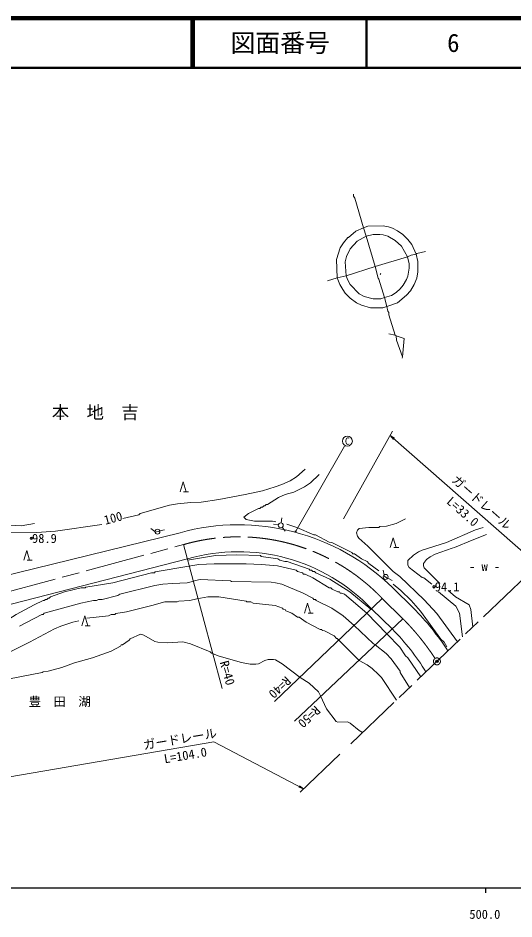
# Model space of a CAD drawing. Units: millimetres, scale not verified. Extents: x 40000 to 680000, y 20000 to 380000.
# Drawn here: x 473821 to 573720, y 198715 to 380000 of the extents above; entities that cross this region are included whole.
import ezdxf
from ezdxf.enums import TextEntityAlignment as Align

# ---------------------------------------------------------------- set-up
doc = ezdxf.new("R2010")
doc.units = ezdxf.units.MM
doc.header["$LTSCALE"] = 1000
doc.header["$PDMODE"] = 32
doc.header["$PDSIZE"] = 500
doc.linetypes.add('CHAIN', pattern=[18.5, 12, -1.5, 3.5, -1.5])
for name, color, linetype, lineweight in [('M-BGD', 7, 'Continuous', 13), ('M-BMK', 2, 'CHAIN', 13), ('M-STR-HTXT', 7, 'Continuous', 13), ('M-TTL', 2, 'Continuous', 140), ('M-TTL-BAND', 7, 'Continuous', 25), ('M-TTL-LINE', 7, 'Continuous', 50)]:
    doc.layers.add(name, color=color, linetype=linetype, lineweight=lineweight)
for name, color, linetype in [('M-BMK-HTXT', 7, 'Continuous'), ('M-OTRS', 6, 'Continuous'), ('M-TTL-TXT', 7, 'Continuous')]:
    doc.layers.add(name, color=color, linetype=linetype)
doc.styles.add('ＭＳ ゴシック', font='')
doc.styles.get('ＭＳ ゴシック').set_extended_font_data('MS Gothic')

# ---------------------------------------------------------------- blocks, each defined once
blk = doc.blocks.new('針葉樹林')
at = {"color": 7, "linetype": 'Continuous', "lineweight": 13}
for p, q in [((-0.6, 0), (0, 2)), ((0, 2), (0.6, 0)), ((0.1, 0), (1.1, 0))]:
    blk.add_line(p, q, dxfattribs=at)
blk = doc.blocks.new('カーブミラー')
at = {"color": 7, "linetype": 'Continuous', "lineweight": 13}
blk.add_circle((0, 0), 1, dxfattribs=at)
at = {"color": 7, "style": 'ＭＳ ゴシック'}
blk.add_text('C', height=1.47, dxfattribs=at).set_placement((0, 0), align=Align.MIDDLE_CENTER)
blk = doc.blocks.new('電話柱1')
at = {"color": 7, "linetype": 'Continuous', "lineweight": 13}
for p, q in [((-1.203, 0.848), (-0.496, 0.14)), ((-0.516, 0.002), (0.484, 0.002)), ((1.475, 0.164), (0.478, 0.078))]:
    blk.add_line(p, q, dxfattribs=at)
blk.add_circle((-0.016, 0.002), 0.5, dxfattribs=at)
blk = doc.blocks.new('電力柱1')
at = {"color": 7, "linetype": 'Continuous', "lineweight": 13}
for p, q in [((-0.49, 0.061), (-1.483, 0.18)), ((0.4, 0.311), (1.186, 0.93)), ((0.316, -0.391), (0.934, -1.176))]:
    blk.add_line(p, q, dxfattribs=at)
blk.add_circle((0.007, 0.002), 0.5, dxfattribs=at)
blk = doc.blocks.new('open_arrow')
at = {"color": 0, "linetype": 'Continuous', "lineweight": -2}
blk.add_lwpolyline([(7.5, 1.25), (0, 0), (7.5, -1.25)], dxfattribs=at)

msp = doc.modelspace()

# ---------------------------------------------------------------- linework, layer by layer
at = {"layer": 'M-BGD'}
for p, q in [((543375, 337792), (543967, 336099)), ((543967, 336099), (545745, 330003)), ((552265, 331950), (545745, 330003)), ((545745, 330003), (539903, 328140)), ((539903, 328140), (538125, 327717)), ((546931, 328563), (546761, 328394)), ((538125, 327717), (536178, 327124)), ((547608, 323737), (548116, 321959)), ((548539, 316456), (549809, 316202)), ((549809, 316202), (549979, 316033)), ((551249, 311799), (551164, 311545)), ((534485, 288177), (532707, 286484)), ((527965, 278187), (529997, 277509)), ((468893, 267184), (506466, 276446)), ((470350, 261538), (507969, 271156)), ((553445, 261268), (549284, 265344)), ((560477, 264809), (560901, 264386)), ((547185, 263201), (551333, 259137)), ((549222, 257006), (545048, 261094)), ((544052, 260237), (548116, 256089)), ((538464, 254819), (542528, 250755)), ((512556, 252448), (512810, 252194)), ((560901, 253125), (560898, 253127))]:
    msp.add_line(p, q, dxfattribs=at)
at = {"layer": 'M-BGD', "linetype": 'CHAIN'}
msp.add_line((576279, 267811), (540114, 233285), dxfattribs=at)
at = {"layer": 'M-BGD'}
for points in [[(541427, 344565), (541427, 344142), (541681, 343719), (543375, 337792)], [(543375, 337792), (541851, 337115), (540411, 335845), (540242, 335845), (539395, 334744), (538718, 333728), (537956, 331442), (538125, 327717)], [(543375, 337792), (544306, 338131), (547354, 338215), (548455, 337961), (549217, 337707), (550233, 337199), (551333, 336437), (552349, 335421), (553111, 334405), (554043, 332458)], [(543967, 336099), (542105, 335083), (540750, 333559), (539988, 332035), (539734, 330934), (539903, 328140)], [(543967, 336099), (545322, 336437), (546677, 336437), (547354, 336353), (548285, 336099), (549809, 335252), (551079, 334067), (552265, 331950)], [(552265, 331950), (552603, 330511), (552603, 329664), (552349, 328055), (552095, 327378), (551418, 326277), (550825, 325515), (549979, 324753), (549047, 324161), (547608, 323737)], [(554043, 332458), (554381, 331019), (554381, 328902), (554127, 327632), (553619, 326362), (552857, 325092), (552095, 324245), (550233, 322721), (548116, 321959)], [(554043, 332458), (553027, 332289), (552265, 331950)], [(555905, 333051), (554127, 332627), (554043, 332458)], [(545745, 330003), (546338, 327632), (546507, 327463), (547608, 323737)], [(539903, 328140), (540157, 327378), (540750, 326362), (542528, 324499), (543544, 323991), (545322, 323483), (546931, 323483), (547608, 323737)], [(538125, 327717), (538633, 326362), (539226, 325346), (539734, 324669), (540750, 323653), (542020, 322721), (543036, 322213), (544814, 321705), (547269, 321705), (548116, 321959)], [(548116, 321959), (548285, 321028), (548539, 320774), (548539, 320266), (549809, 316202)], [(549979, 316033), (551587, 315525), (551249, 311799)], [(549979, 316033), (550063, 315186), (551249, 311799)], [(531691, 289193), (529913, 287669), (528643, 286907), (526949, 286145), (525595, 285637), (523055, 284875), (519583, 284113), (514249, 283097), (510693, 282589), (508661, 282505), (505952, 282251), (504343, 281997), (498417, 280303), (498163, 280049), (494945, 279287)], [(532707, 286484), (531521, 285637), (529405, 284621), (527627, 284113), (526272, 283521), (524071, 282081), (523817, 282081), (523563, 281827), (523309, 281827), (523055, 281573), (522801, 281573), (522547, 281319), (522293, 281319), (520261, 280303), (519329, 279541), (519753, 279118), (521446, 278779), (525087, 278779), (525764, 278610)], [(551841, 279203), (549979, 278271), (548031, 277763), (546677, 277679), (546507, 277509), (544475, 277509), (542528, 277255), (542189, 276917), (542020, 276409), (542189, 275731), (542443, 275308), (544306, 273699), (549386, 268619), (550741, 267603), (555651, 262947), (558191, 260153), (562316, 254481)], [(477165, 278271), (474456, 277848), (470815, 278017), (469969, 278271), (468953, 278187), (468529, 277594), (468529, 277171), (469545, 274123), (469376, 272853), (469037, 272260), (467683, 271413)], [(490712, 278102), (481399, 276747), (477589, 276493), (471323, 276578), (470985, 276239), (470900, 275985), (471577, 273107), (471577, 271583), (471408, 271159), (470815, 270651), (470307, 270397), (468021, 269974)], [(529997, 277509), (533384, 275985), (533723, 275985), (536517, 274546)], [(567505, 277509), (565981, 277001), (560139, 274461), (555228, 272937), (554466, 272599), (553450, 271921), (552349, 270821), (552349, 269889), (552603, 269466), (555228, 267434), (555567, 267349), (557175, 266079)], [(568182, 276070), (565303, 274969), (561747, 273445), (561239, 273361), (557853, 272091), (556837, 271583), (556075, 271075), (555482, 270228), (555482, 269805), (555651, 269381), (558784, 266249)], [(536517, 274546), (537025, 274461), (541089, 272429), (541258, 272175), (541597, 272175), (543036, 271159), (544137, 270651), (544475, 270228), (546482, 268775)], [(507984, 270905), (513572, 271837), (517890, 272006), (522631, 271837), (522801, 271667), (526187, 271159), (526526, 270905), (527542, 270651), (528050, 270651), (532453, 269127), (532622, 268873), (532961, 268873), (533215, 268619), (533553, 268619), (533807, 268365), (536601, 267095), (540665, 264555), (544899, 261084)], [(508238, 269720), (510270, 270059), (513318, 270143), (519753, 270143), (522885, 270059), (526103, 269805), (529828, 268873), (530082, 268619), (531098, 268365), (531352, 268111), (531691, 268111), (533215, 267349), (536517, 265317), (536855, 265317), (537109, 265063), (538210, 264555), (538549, 264555), (538718, 264301), (538972, 264301), (539565, 264047), (544052, 260237)], [(508238, 269720), (501465, 268535), (501295, 268365), (500703, 268365), (492913, 266333), (487495, 265487), (487325, 265317), (486563, 265317), (483177, 264555), (480383, 263539), (480129, 263285), (479875, 263285), (479621, 263031), (479367, 263031), (479113, 262777), (478859, 262777), (477081, 261931), (473440, 259983), (469884, 257782), (469461, 257697)], [(509000, 266587), (507899, 266333), (504936, 266249), (502989, 266079), (501380, 265825), (494353, 264047), (493929, 263793), (490797, 263031), (490035, 263031), (489611, 262777), (489019, 262777), (486479, 262269), (479113, 260237), (478859, 259983), (478605, 259983), (474117, 257613)], [(509000, 266587), (509593, 266841), (510524, 267011), (516620, 266757), (516789, 266587), (524833, 266503), (525679, 266333)], [(525679, 266333), (526949, 266079), (531267, 264301), (533215, 263285), (533384, 263031), (533723, 263031), (533892, 262777), (537025, 261253), (539311, 259729), (541512, 257782)], [(549411, 266094), (550910, 264809), (553027, 262777), (554889, 260661), (558445, 255750)], [(509847, 263116), (508407, 262777), (506206, 262693), (505867, 262523), (503412, 262523), (500787, 261761), (495707, 260491), (493506, 260153), (493337, 259983), (492575, 259983), (492067, 259729), (487664, 259221)], [(509847, 263116), (512048, 263539), (514249, 263539), (519753, 262693), (519922, 262523), (520684, 262523), (521192, 262269), (525595, 261761), (527119, 261253), (527203, 261084), (527627, 260999), (527796, 260745), (528981, 260237), (530082, 259475), (530421, 259475), (531860, 258459), (534654, 256935), (534993, 256935), (535077, 256766), (535585, 256681), (537533, 255665), (537956, 255157), (538125, 255157), (538464, 254819)], [(558530, 264555), (562001, 261677), (562763, 260237), (563378, 255495)], [(560901, 264386), (561917, 263539), (564711, 261931), (565049, 260999), (565406, 257431)], [(486055, 258713), (484870, 258459), (482415, 257613), (481145, 257105), (476149, 254395), (468445, 250585), (468191, 250585), (467937, 250331), (466497, 249823)], [(541512, 257782), (545322, 254141), (545745, 253887)], [(512556, 252448), (508577, 254057), (507053, 254480), (503920, 254311), (501973, 254395), (501380, 254565), (499179, 255835), (498501, 256004), (496385, 255073), (496215, 254819), (494861, 253887), (494607, 253887), (494437, 253633), (492575, 252617), (488849, 251263), (485209, 250247), (482669, 249315), (479875, 248553), (478859, 248469), (478689, 248299), (467175, 246098)], [(548116, 256089), (550741, 253379), (551841, 251686), (552349, 251263), (554966, 247464)], [(560223, 253464), (559631, 254395), (558953, 254988), (558445, 255750)], [(545745, 253887), (547947, 252109), (548963, 251093), (550825, 248553), (550825, 248299), (552706, 245307)], [(512810, 252194), (514334, 251601), (518821, 250331), (520599, 249993), (521700, 249993), (522293, 250077), (523563, 250755), (524240, 250924), (525256, 250924), (525679, 250839), (527034, 250077), (530675, 247283)], [(542528, 250755), (544137, 249823), (545153, 249146), (546423, 247876), (547015, 247283), (550034, 242755)], [(530675, 247283), (532453, 246183), (534315, 244405), (534739, 243643)], [(543233, 236263), (542528, 236615), (540750, 238139), (540157, 238393), (538210, 238309), (537871, 238478), (535924, 241018), (534739, 243643)]]:
    msp.add_lwpolyline(points, dxfattribs=at)
msp.add_circle((529729, 276689), 100, dxfattribs=at)
for centre, radius, start, end in [((518242, 233744), 44296, 45.50997, 105.41734), ((518227, 235606), 37000, 43.54111, 106.0959), ((515940, 223819), 53000, 32.96534, 44.95699), ((515940, 223819), 47000, 31.5791, 44.91775)]:
    msp.add_arc(centre, radius, start, end, dxfattribs=at)
for p in [(476488, 275295), (557596, 265541)]:
    msp.add_point(p, dxfattribs=at)
at = {"layer": 'M-BMK'}
for p, q in [((469706, 263954), (507137, 274038)), ((551333, 259137), (547185, 263201))]:
    msp.add_line(p, q, dxfattribs=at)
msp.add_circle((558196, 250548), 700, dxfattribs=at)
for centre, radius, start, end in [((518227, 235606), 40000, 43.61948, 106.0959), ((515940, 223819), 50000, 33.11679, 44.93825)]:
    msp.add_arc(centre, radius, start, end, dxfattribs=at)
at = {"layer": 'M-OTRS'}
msp.add_point((558196, 250548), dxfattribs=at)
at = {"layer": 'M-STR-HTXT'}
for p, q in [((539372, 279198), (549271, 296851)), ((548782, 295978), (578440, 269996)), ((529779, 276775), (539560, 293818)), ((514941, 245071), (507137, 274038)), ((547185, 263201), (525467, 242505)), ((551333, 259137), (529512, 238550)), ((469587, 226897), (513253, 234356)), ((531353, 224921), (513253, 234356)), ((530630, 224231), (538667, 231904))]:
    msp.add_line(p, q, dxfattribs=at)
at = {"layer": 'M-TTL'}
msp.add_line((680000, 380000), (40000, 380000), dxfattribs=at)
at = {"layer": 'M-TTL-BAND'}
for p, q in [((40000, 205000), (579000, 205000)), ((568000, 205000), (568000, 204000))]:
    msp.add_line(p, q, dxfattribs=at)
at = {"layer": 'M-TTL-LINE'}
for p, q in [((508747, 380000), (508747, 370000)), ((509247, 380000), (509247, 370000)), ((543997, 380000), (543997, 370000)), ((40000, 370000), (680000, 370000))]:
    msp.add_line(p, q, dxfattribs=at)

# ---------------------------------------------------------------- block references
at = {"layer": 'M-BGD', "xscale": 1000, "yscale": 1000}
for name, p in [('カーブミラー', (540160, 294868)), ('針葉樹林', (507081, 284692)), ('針葉樹林', (549398, 273438)), ('針葉樹林', (475569, 270887)), ('針葉樹林', (532141, 260232)), ('針葉樹林', (487273, 257681))]:
    msp.add_blockref(name, p, dxfattribs=at)
for name, p, rotation in [('電力柱1', (526758, 277921), 134.11768), ('電話柱1', (501923, 276645), 9.46232), ('電話柱1', (547879, 267529), 324.11768)]:
    msp.add_blockref(name, p, dxfattribs=dict(at, rotation=rotation))
at = {"layer": 'M-STR-HTXT', "xscale": 133, "yscale": 133}
for p, rotation in [((548782, 295978), 318.8), ((531353, 224921), 152.5)]:
    msp.add_blockref('open_arrow', p, dxfattribs=dict(at, rotation=rotation))
at = {"layer": 'M-STR-HTXT', "rotation": 60.1}
msp.add_blockref('open_arrow', (529779, 276775), dxfattribs=at)

# ---------------------------------------------------------------- texts
at = {"layer": 'M-BGD', "style": 'ＭＳ ゴシック'}
msp.add_text('100', height=1833, rotation=14.826, dxfattribs=at).set_placement((493351, 277977), align=Align.BOTTOM_CENTER)
for s, p in [('98.9', (476648, 275295)), ('94.1', (557756, 265541))]:
    msp.add_text(s, height=1833, dxfattribs=at).set_placement(p, align=Align.MIDDLE_LEFT)
for s, p in [('- w -', (567802, 268167)), ('豊\u3000田\u3000湖', (482224, 240987))]:
    msp.add_text(s, height=1833, dxfattribs=at).set_placement(p, align=Align.BOTTOM_CENTER)
at = {"layer": 'M-BMK-HTXT', "style": 'ＭＳ ゴシック'}
msp.add_text('本\u3000地\u3000吉', height=2566, dxfattribs=at).set_placement((489375, 298610), align=Align.BOTTOM_CENTER)
at = {"layer": 'M-STR-HTXT', "style": 'ＭＳ ゴシック'}
for s, rotation, p in [('ガードレール', 318.407, (566253, 281451)), ('L=33.0', 318.407, (562430, 279593)), ('ガードレール', 9.564, (506682, 233499)), ('L=104.0', 9.564, (507773, 230209))]:
    msp.add_text(s, height=1833, rotation=rotation, dxfattribs=at).set_placement(p, align=Align.BOTTOM_CENTER)
for s, rotation, p in [('R=40', 285.856, (515265, 245421)), ('R=40', 223.619, (523749, 244637)), ('R=50', 223.271, (529659, 238732))]:
    msp.add_text(s, height=1833, rotation=rotation, dxfattribs=at).set_placement(p, align=Align.BOTTOM_RIGHT)
at = {"layer": 'M-TTL-BAND', "style": 'ＭＳ ゴシック'}
msp.add_text('500.0', height=1833, dxfattribs=at).set_placement((567844, 198195), align=Align.BOTTOM_CENTER)
at = {"layer": 'M-TTL-TXT', "style": 'ＭＳ ゴシック'}
for s, p in [('図面番号', (526622, 375000)), ('6', (561497, 375000))]:
    msp.add_text(s, height=3666, dxfattribs=at).set_placement(p, align=Align.MIDDLE_CENTER)

doc.saveas('drawing.dxf')
